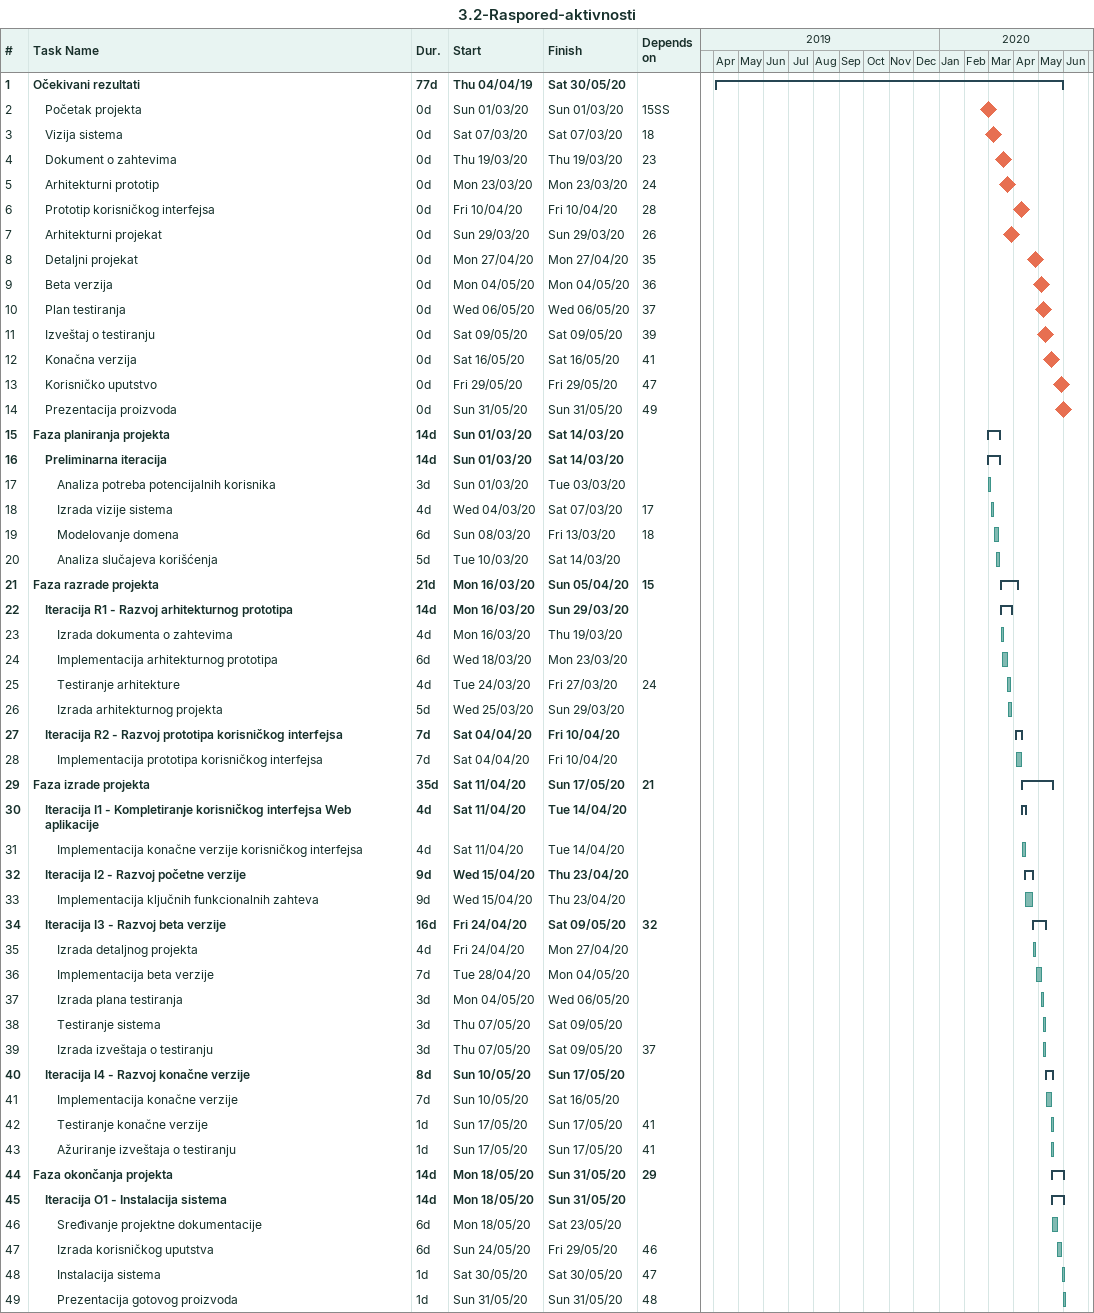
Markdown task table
3.2-Raspored-aktivnosti

| ID | Level | Task | Duration | Start | Finish | Predecessors |
|---|---|---|---|---|---|---|
| 1 | 1 | **Očekivani rezultati** | 77d | 2019-04-04 | 2020-05-30 |  |
| 2 | 2 | Početak projekta | 0d | 2020-03-01 | 2020-03-01 | 15SS |
| 3 | 2 | Vizija sistema | 0d | 2020-03-07 | 2020-03-07 | 18 |
| 4 | 2 | Dokument o zahtevima | 0d | 2020-03-19 | 2020-03-19 | 23 |
| 5 | 2 | Arhitekturni prototip | 0d | 2020-03-23 | 2020-03-23 | 24 |
| 6 | 2 | Prototip korisničkog interfejsa | 0d | 2020-04-10 | 2020-04-10 | 28 |
| 7 | 2 | Arhitekturni projekat | 0d | 2020-03-29 | 2020-03-29 | 26 |
| 8 | 2 | Detaljni projekat | 0d | 2020-04-27 | 2020-04-27 | 35 |
| 9 | 2 | Beta verzija | 0d | 2020-05-04 | 2020-05-04 | 36 |
| 10 | 2 | Plan testiranja | 0d | 2020-05-06 | 2020-05-06 | 37 |
| 11 | 2 | Izveštaj o testiranju | 0d | 2020-05-09 | 2020-05-09 | 39 |
| 12 | 2 | Konačna verzija | 0d | 2020-05-16 | 2020-05-16 | 41 |
| 13 | 2 | Korisničko uputstvo | 0d | 2020-05-29 | 2020-05-29 | 47 |
| 14 | 2 | Prezentacija proizvoda | 0d | 2020-05-31 | 2020-05-31 | 49 |
| 15 | 1 | **Faza planiranja projekta** | 14d | 2020-03-01 | 2020-03-14 |  |
| 16 | 2 | **Preliminarna iteracija** | 14d | 2020-03-01 | 2020-03-14 |  |
| 17 | 3 | Analiza potreba potencijalnih korisnika | 3d | 2020-03-01 | 2020-03-03 |  |
| 18 | 3 | Izrada vizije sistema | 4d | 2020-03-04 | 2020-03-07 | 17 |
| 19 | 3 | Modelovanje domena | 6d | 2020-03-08 | 2020-03-13 | 18 |
| 20 | 3 | Analiza slučajeva korišćenja | 5d | 2020-03-10 | 2020-03-14 |  |
| 21 | 1 | **Faza razrade projekta** | 21d | 2020-03-16 | 2020-04-05 | 15 |
| 22 | 2 | **Iteracija R1 - Razvoj arhitekturnog prototipa** | 14d | 2020-03-16 | 2020-03-29 |  |
| 23 | 3 | Izrada dokumenta o zahtevima | 4d | 2020-03-16 | 2020-03-19 |  |
| 24 | 3 | Implementacija arhitekturnog prototipa | 6d | 2020-03-18 | 2020-03-23 |  |
| 25 | 3 | Testiranje arhitekture | 4d | 2020-03-24 | 2020-03-27 | 24 |
| 26 | 3 | Izrada arhitekturnog projekta | 5d | 2020-03-25 | 2020-03-29 |  |
| 27 | 2 | **Iteracija R2 - Razvoj prototipa korisničkog interfejsa** | 7d | 2020-04-04 | 2020-04-10 |  |
| 28 | 3 | Implementacija prototipa korisničkog interfejsa | 7d | 2020-04-04 | 2020-04-10 |  |
| 29 | 1 | **Faza izrade projekta** | 35d | 2020-04-11 | 2020-05-17 | 21 |
| 30 | 2 | **Iteracija I1 - Kompletiranje korisničkog interfejsa Web aplikacije** | 4d | 2020-04-11 | 2020-04-14 |  |
| 31 | 3 | Implementacija konačne verzije korisničkog interfejsa | 4d | 2020-04-11 | 2020-04-14 |  |
| 32 | 2 | **Iteracija I2 - Razvoj početne verzije** | 9d | 2020-04-15 | 2020-04-23 |  |
| 33 | 3 | Implementacija ključnih funkcionalnih zahteva | 9d | 2020-04-15 | 2020-04-23 |  |
| 34 | 2 | **Iteracija I3 - Razvoj beta verzije** | 16d | 2020-04-24 | 2020-05-09 | 32 |
| 35 | 3 | Izrada detaljnog projekta | 4d | 2020-04-24 | 2020-04-27 |  |
| 36 | 3 | Implementacija beta verzije | 7d | 2020-04-28 | 2020-05-04 |  |
| 37 | 3 | Izrada plana testiranja | 3d | 2020-05-04 | 2020-05-06 |  |
| 38 | 3 | Testiranje sistema | 3d | 2020-05-07 | 2020-05-09 |  |
| 39 | 3 | Izrada izveštaja o testiranju | 3d | 2020-05-07 | 2020-05-09 | 37 |
| 40 | 2 | **Iteracija I4 - Razvoj konačne verzije** | 8d | 2020-05-10 | 2020-05-17 |  |
| 41 | 3 | Implementacija konačne verzije | 7d | 2020-05-10 | 2020-05-16 |  |
| 42 | 3 | Testiranje konačne verzije | 1d | 2020-05-17 | 2020-05-17 | 41 |
| 43 | 3 | Ažuriranje izveštaja o testiranju | 1d | 2020-05-17 | 2020-05-17 | 41 |
| 44 | 1 | **Faza okončanja projekta** | 14d | 2020-05-18 | 2020-05-31 | 29 |
| 45 | 2 | **Iteracija O1 - Instalacija sistema** | 14d | 2020-05-18 | 2020-05-31 |  |
| 46 | 3 | Sređivanje projektne dokumentacije | 6d | 2020-05-18 | 2020-05-23 |  |
| 47 | 3 | Izrada korisničkog uputstva | 6d | 2020-05-24 | 2020-05-29 | 46 |
| 48 | 3 | Instalacija sistema | 1d | 2020-05-30 | 2020-05-30 | 47 |
| 49 | 3 | Prezentacija gotovog proizvoda | 1d | 2020-05-31 | 2020-05-31 | 48 |
